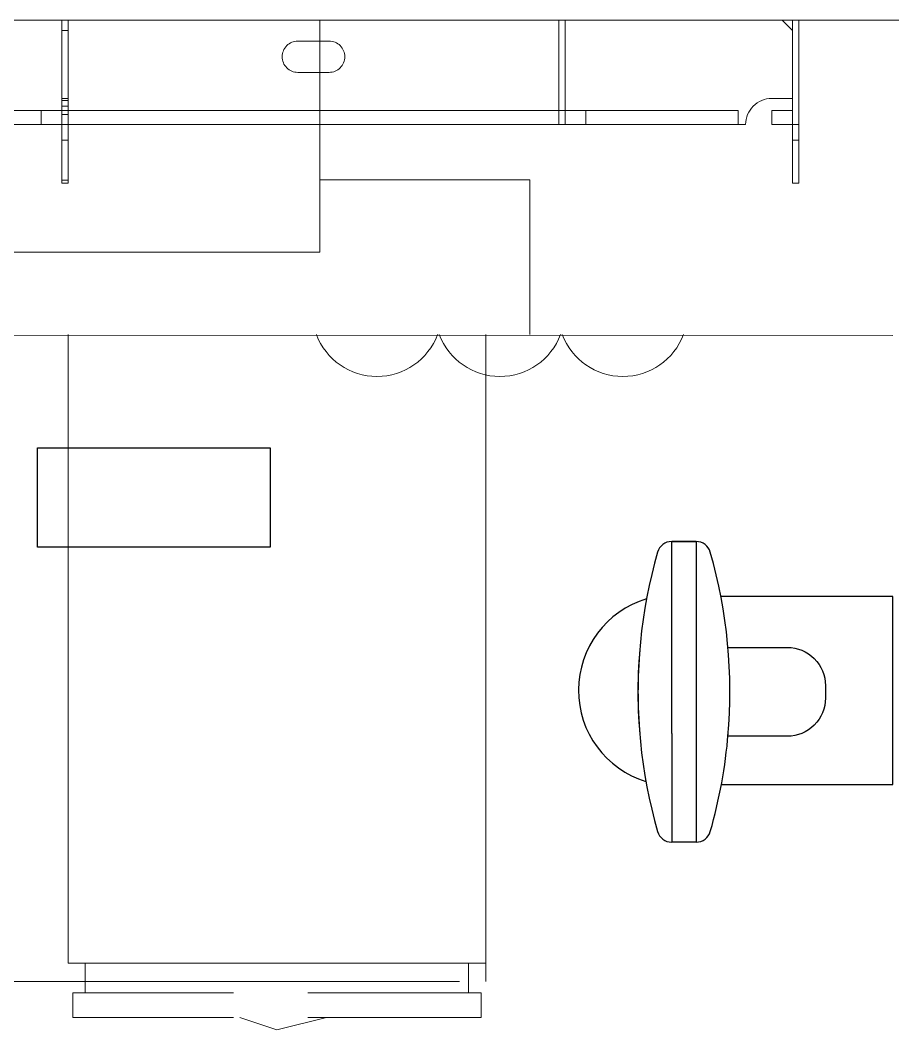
# Model space of a CAD drawing. Header units: millimetres. Extents: x -35117 to 70520, y -28859 to 27816.
# Drawn here: x -8305 to -7469, y 4941 to 5908 of the extents above; entities that cross this region are included whole.
import ezdxf

# ---------------------------------------------------------------- set-up
doc = ezdxf.new("R2010")
doc.units = ezdxf.units.MM
for name, color, linetype in [('-1102', 7, 'Continuous'), ('FURN', 4, 'Continuous'), ('ОЛЬГА', 7, 'Continuous')]:
    doc.layers.add(name, color=color, linetype=linetype)
doc.layers.add('Hull', color=1, linetype='Continuous', lineweight=40)
doc.layers.add('Other', color=3, linetype='Continuous', lineweight=60)

# ---------------------------------------------------------------- blocks, each defined once
blk = doc.blocks.new('A$C477B0A04')
at = {"layer": 'FURN', "color": 2}
for p, q in [((12.197, 28.8), (9.846, 28.8)), ((31.031, 23.53), (14.562, 23.53)), ((31.031, 5.53), (31.031, 23.53)), ((9.846, 10.4), (9.846, 0)), ((12.197, 10.4), (12.197, 0)), ((14.611, 5.53), (31.031, 5.53)), ((12.197, 0), (9.846, 0))]:
    blk.add_line(p, q, dxfattribs=at)
for points in [[(9.846, 10.4), (9.846, 28.8), (12.197, 28.8), (12.197, 10.4)], [(12.197, 0), (12.197, 0), (9.846, 0)]]:
    blk.add_lwpolyline(points, dxfattribs=at)
blk.add_lwpolyline([(15.24, 18.658), (20.928, 18.658, -0.414214), (24.582, 15.005), (24.582, 13.795, -0.414214), (20.928, 10.142), (15.24, 10.142)], format="xyb", dxfattribs=at)
for centre, radius, start, end in [((9.846, 27.393), 1.407, 90, 164.03524), ((12.197, 27.393), 1.407, 15.96476, 90), ((55.263, 14.4), 48.645, 164.03524, 184.71663), ((-33.219, 14.4), 48.645, 354.97847, 15.96476), ((10.053, 14.547), 9.134, 106.63644, 252.99123), ((55.263, 14.4), 48.645, 175.28337, 195.96476), ((-33.219, 14.4), 48.645, 344.03524, 355.28337), ((9.846, 1.407), 1.407, 195.96476, 270), ((12.197, 1.407), 1.407, 270, 344.03524)]:
    blk.add_arc(centre, radius, start, end, dxfattribs=at)

msp = doc.modelspace()

# ---------------------------------------------------------------- linework, layer by layer
at = {"layer": '-1102', "color": 3, "lineweight": 0}
msp.add_line((-7212.631, 5908.005), (-11064.483, 5908.005), dxfattribs=at)
at = {"color": 2}
msp.add_lwpolyline([(-8065.948, 5403.251), (-8288.948, 5403.251), (-8288.948, 5498.251), (-8065.948, 5498.251)], close=True, dxfattribs=at)
at = {"layer": 'Hull', "color": 3, "linetype": 'Continuous', "lineweight": 20}
for p, q in [((-8265.484, 5908.005), (-8259.484, 5908.005)), ((-8265.484, 5898.005), (-8265.484, 5908.005)), ((-8259.484, 5908.005), (-8259.484, 5898.005)), ((-8265.484, 5898.005), (-8259.484, 5898.005)), ((-8265.484, 5833.005), (-8265.484, 5898.005)), ((-8259.484, 5898.005), (-8259.484, 5833.005)), ((-8259.484, 5833.005), (-8265.484, 5833.005)), ((-8265.484, 5833.005), (-8259.484, 5833.005)), ((-8265.484, 5831.102), (-8265.484, 5833.005)), ((-8259.484, 5833.005), (-8259.484, 5831.102)), ((-8259.484, 5831.102), (-8265.484, 5831.102)), ((-8265.484, 5825.682), (-8265.484, 5831.102)), ((-8259.484, 5825.682), (-8265.484, 5825.682)), ((-8265.484, 5817.572), (-8265.484, 5825.682)), ((-8259.484, 5831.102), (-8259.484, 5825.682)), ((-8259.484, 5825.682), (-8259.484, 5817.572)), ((-8259.484, 5817.572), (-8265.484, 5817.572)), ((-8265.484, 5808.005), (-8265.484, 5817.572)), ((-8259.484, 5817.572), (-8259.484, 5808.005)), ((-8259.484, 5808.005), (-8265.484, 5808.005)), ((-8259.484, 5808.005), (-8265.484, 5808.005)), ((-8265.484, 5808.005), (-8265.484, 5793.005)), ((-8259.484, 5793.005), (-8259.484, 5808.005)), ((-7559.484, 5808.005), (-7565.484, 5808.005)), ((-7565.484, 5808.005), (-7565.484, 5793.005)), ((-7559.484, 5793.005), (-7559.484, 5808.005)), ((-8265.484, 5793.005), (-8259.484, 5793.005)), ((-7565.484, 5793.005), (-7559.484, 5793.005)), ((-7565.484, 5793.005), (-7565.484, 5751.956)), ((-7559.484, 5751.956), (-7559.484, 5793.005)), ((-7565.484, 5751.956), (-7559.484, 5751.956))]:
    msp.add_line(p, q, dxfattribs=at)
for points in [[(-7575.483, 5908.005), (-8909.484, 5908.005, -0.1989154), (-8918.27, 5886.792, -0.1989159), (-8939.483, 5878.005), (-8959.484, 5878.005), (-8959.484, 5808.005), (-7610.484, 5808.005, -0.1989107), (-7603.161, 5825.682, -0.1989159), (-7585.484, 5833.005), (-7565.484, 5833.005), (-7565.484, 5898.005), (-7575.483, 5908.005)], [(-8009.484, 5858.005), (-8039.483, 5858.005, -0.1989134), (-8050.09, 5862.399, -0.1989083), (-8054.484, 5873.005, -0.1989083), (-8050.09, 5883.611, -0.1989159), (-8039.483, 5888.005), (-8009.484, 5888.005, -0.1989159), (-7998.878, 5883.611, -0.1989083), (-7994.483, 5873.005, -0.1989083), (-7998.878, 5862.399, -0.1989134), (-8009.484, 5858.005, -0.1989134)]]:
    msp.add_lwpolyline(points, format="xyb", dxfattribs=at)
for points in [[(-7789.483, 5908.005), (-7789.483, 5808.005), (-7783.483, 5808.005), (-7783.483, 5908.005), (-7789.483, 5908.005)], [(-7559.484, 5908.005), (-7559.484, 5808.005), (-7565.484, 5808.005), (-7565.484, 5908.005), (-7559.484, 5908.005)], [(-7617.634, 5808.005), (-8952.334, 5808.005), (-8952.334, 5821.397), (-7617.634, 5821.397), (-7617.634, 5808.005)], [(-8265.484, 5808.005), (-8285.484, 5808.005), (-8285.484, 5821.397), (-8265.484, 5821.397), (-8265.484, 5808.005)], [(-7783.483, 5808.005), (-7763.484, 5808.005), (-7763.484, 5821.397), (-7783.483, 5821.397), (-7783.483, 5808.005)], [(-7565.484, 5808.005), (-7585.484, 5808.005), (-7585.484, 5821.397), (-7565.484, 5821.397), (-7565.484, 5808.005)]]:
    msp.add_lwpolyline(points, dxfattribs=at)
at = {"layer": 'Other', "color": 5, "linetype": 'Continuous', "lineweight": 18}
for p, q in [((-8018.485, 5908.005), (-8018.485, 5685.854)), ((-8265.484, 5795.831), (-8265.484, 5754.782)), ((-8259.484, 5754.782), (-8259.484, 5795.831)), ((-8265.484, 5793.005), (-8265.484, 5751.956)), ((-8259.484, 5751.956), (-8259.484, 5793.005)), ((-8018.485, 5755.164), (-7817.264, 5755.164)), ((-7817.264, 5755.164), (-7817.264, 5607.016)), ((-8265.484, 5754.782), (-8259.484, 5754.782)), ((-8265.484, 5751.956), (-8259.484, 5751.956)), ((-8018.485, 5685.854), (-8500.484, 5685.854)), ((-10859.494, 5606.976), (-7469.484, 5605.836))]:
    msp.add_line(p, q, dxfattribs=at)
at = {"layer": 'Other', "color": 251, "linetype": 'Continuous', "lineweight": 20}
for p, q in [((-8259.506, 5004.65), (-8259.506, 5606.976)), ((-7859.506, 4986.976), (-7859.506, 5606.976)), ((-7859.506, 5004.65), (-8259.506, 5004.65)), ((-8243.209, 4976.312), (-8243.209, 5004.65)), ((-7875.802, 4976.312), (-7875.802, 5004.65)), ((-9359.506, 4986.976), (-7884.506, 4986.976)), ((-8255.061, 4976.312), (-8255.061, 4952.608)), ((-8255.061, 4976.312), (-8100.987, 4976.312)), ((-8029.876, 4976.312), (-7863.95, 4976.312)), ((-7863.95, 4952.608), (-7863.95, 4976.312)), ((-8255.061, 4952.608), (-8100.987, 4952.608)), ((-8059.506, 4940.756), (-8095.061, 4952.608)), ((-8012.098, 4952.608), (-8059.506, 4940.756)), ((-8029.876, 4952.608), (-7863.95, 4952.608))]:
    msp.add_line(p, q, dxfattribs=at)
for centre in [(-7963.621, 5628.679), (-7845.853, 5628.679), (-7728.085, 5628.679)]:
    msp.add_arc(centre, 62.024, 200.482623, 339.517377, dxfattribs=at)

# ---------------------------------------------------------------- block references
at = {"layer": 'ОЛЬГА', "xscale": 10, "yscale": 10, "zscale": 10}
msp.add_blockref('A$C477B0A04', (-7779.79, 5120.538), dxfattribs=at)

doc.saveas('drawing.dxf')
